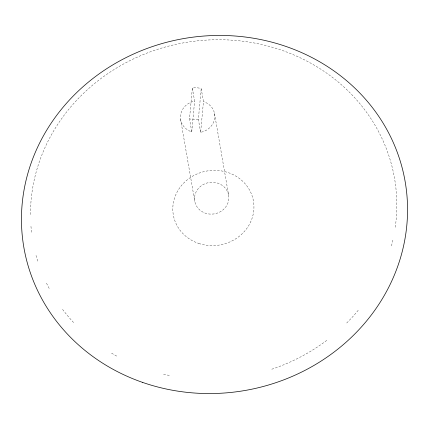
<?xml version="1.0" encoding="UTF-8"?>
<svg xmlns="http://www.w3.org/2000/svg" width="429" height="429" viewBox="0 0 429 429"><rect width="100%" height="100%" fill="white"/><g stroke="black" fill="none" stroke-linecap="round" stroke-linejoin="round"><path stroke-width="0.32" stroke-dasharray="2.15 1.61" d="M192.353 88.095L194.605 101.131A17.214 15.889 -9.8 0 0 180.502 115.798A17.214 15.889 -9.8 0 0 191.763 131.853L189.511 118.817L192.353 88.095A17.214 15.889 -9.8 0 1 201.212 88.583L203.464 101.619L200.622 132.336A17.214 15.889 -9.8 0 0 214.725 117.675A17.214 15.889 -9.8 0 0 203.464 101.619M191.763 131.853L194.605 101.131M200.622 132.336L198.37 119.3L201.212 88.583M391.484 245.914L392.905 240.095M163.556 374.211L169.734 375.579M111.561 353.158L116.935 356.242M46.488 283.188L49.201 288.486M36.025 255.48L37.693 261.159M214.521 113.524L228.689 195.544A17.214 15.889 -9.8 0 1 205.276 213.138A17.214 15.889 -9.8 0 1 201.094 185.934A17.214 15.889 -9.8 0 1 228.689 195.544M180.609 119.396L194.777 201.416M30.958 226.378L31.531 232.266M198.37 119.3A17.214 15.889 -9.8 0 1 189.511 118.817M30.486 214.543A183.564 169.466 -9.8 0 1 226.029 39.859A183.564 169.466 -9.8 0 1 395.098 228.362M358.242 310.28A183.564 169.466 -9.8 0 1 345.699 324.034M326.742 340.395A183.564 169.466 -9.8 0 1 270.64 369.6M73.6 322.549A183.564 169.466 -9.8 0 1 62.028 308.66M198.783 243.447A40.664 37.538 -9.8 0 0 253.459 201.153A40.664 37.538 -9.8 0 0 187.886 179.349A40.664 37.538 -9.8 0 0 198.783 243.447"/><path stroke-width="0.64" d="M142.578 382.395A193.463 178.609 -9.8 0 0 405.614 184.443A193.463 178.609 -9.8 0 0 95.313 76.662A193.463 178.609 -9.8 0 0 142.578 382.395"/></g></svg>
